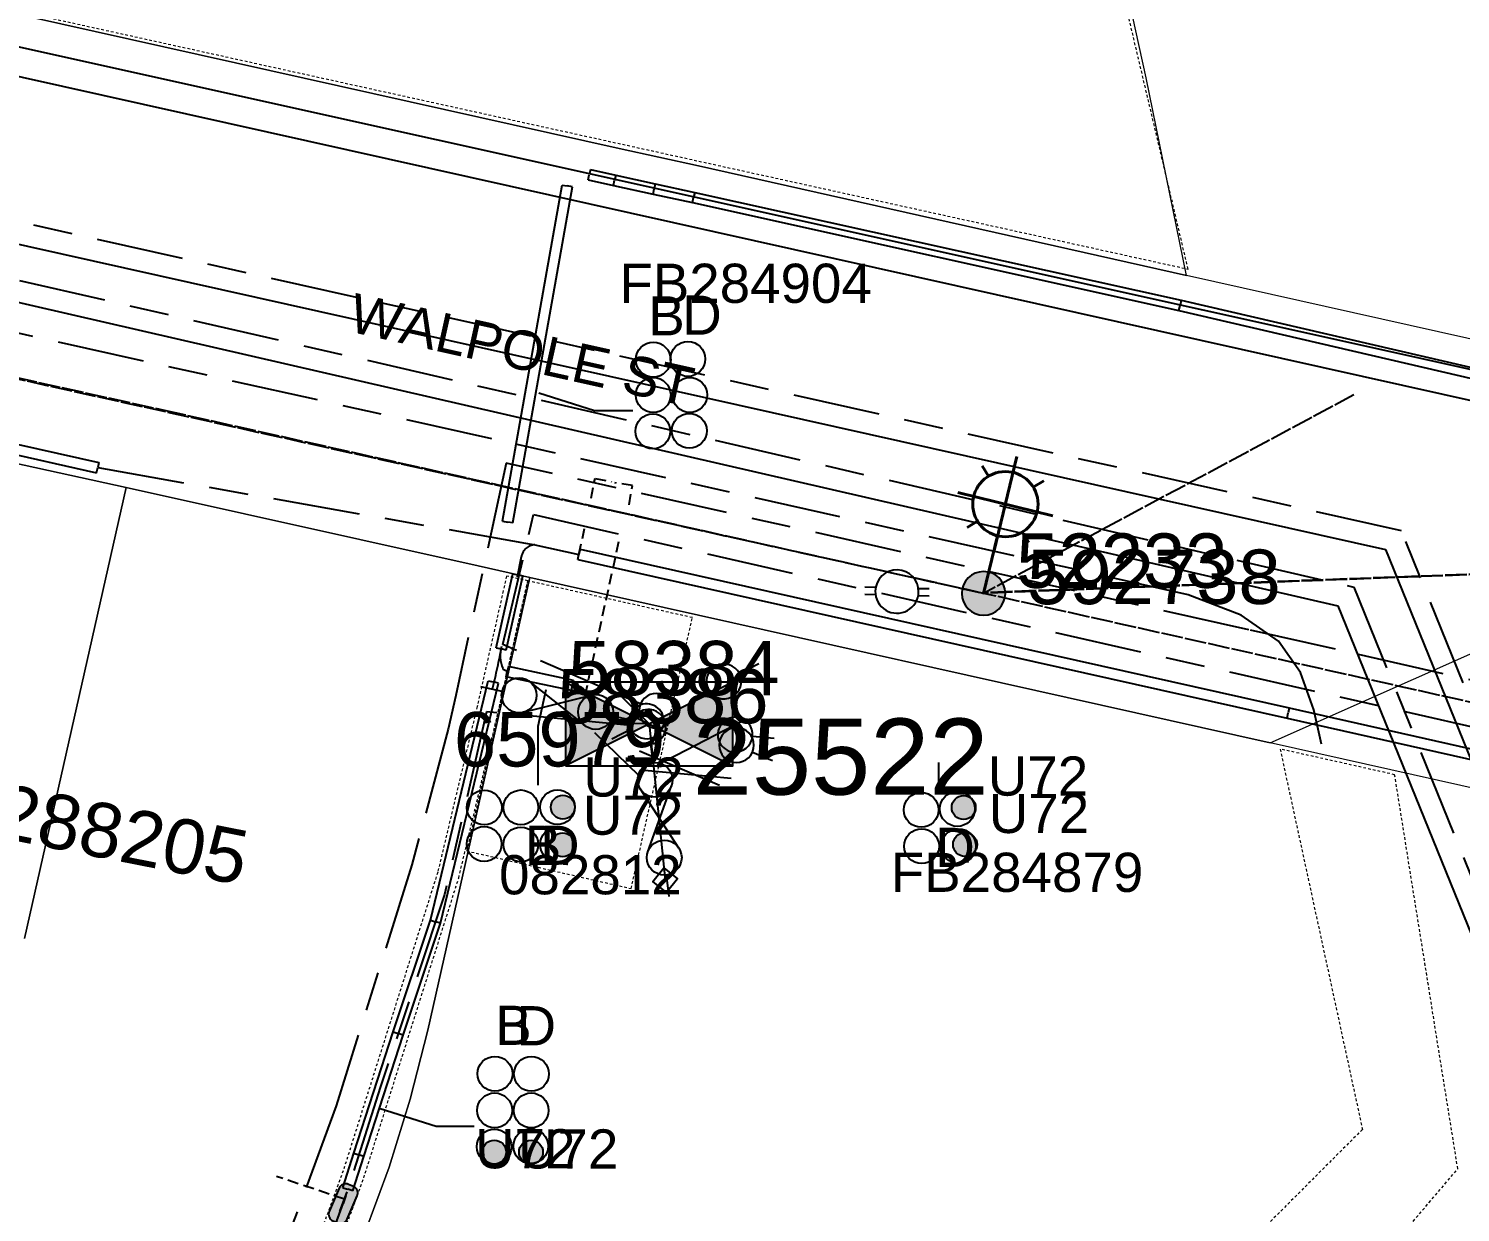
# Model space of a CAD drawing. Header units: metres. Extents: x 311347 to 316656, y 6252667 to 6255486.
# Drawn here: x 314756.3 to 314822.1, y 6254755.5 to 6254809.8 of the extents above; entities that cross this region are included whole.
import ezdxf
from ezdxf.enums import TextEntityAlignment as Align

# ---------------------------------------------------------------- set-up
doc = ezdxf.new("R2010")
doc.units = ezdxf.units.M
for name, pattern in [('Cable Exist OH', [1, 1, 0]), ('Cable Exist UG', [8.2, 4, -1.2, 1.8, -1.2]), ('DASHED', [0.75, 0.5, -0.25]), ('HIDDEN', [0.375, 0.25, -0.125]), ('HIDDEN2', [0.1875, 0.125, -0.0625])]:
    doc.linetypes.add(name, pattern=pattern)
doc.layers.get('0').update_dxf_attribs({"color": 6})
for name, color, linetype in [('_User_HV_Exist', 7, 'Continuous'), ('_User_LV_Exist', 7, 'Continuous'), ('Duct_SP_EXT', 7, 'Continuous'), ('Equip_HV_EXT', 7, 'Continuous'), ('Equip_LV_EXT', 7, 'Continuous'), ('Equip_SP_LV_EXT', 7, 'Continuous'), ('Equip_SP_SL_EXT', 7, 'Continuous'), ('Mains_HV_EXT', 7, 'Continuous'), ('Mains_LV_EXT', 7, 'Continuous'), ('Mains_SL_EXT', 7, 'Continuous'), ('Mains_TR_EXT', 7, 'Continuous'), ('Services_SP_EXT', 7, 'Continuous'), ('Sub_SP_EXT', 7, 'Continuous'), ('SupportsOH_SP_TR_HV_LV_SL_EXT', 7, 'Continuous'), ('SupportsUG_SP_LV_SL_EXT', 7, 'Continuous'), ('Trench_SP_EXT', 7, 'Continuous')]:
    doc.layers.add(name, color=color, linetype=linetype)
for name, color, linetype, lineweight in [('Cadastre Buildings_SP_EXT', 9, 'Continuous', 5), ('Cadastre Land Parcels_SP_EXT', 9, 'Continuous', 5), ('Cadastre Other Property_SP_EXT', 9, 'HIDDEN', 5), ('Cadastre Roads_SP_EXT', 7, 'Continuous', 5)]:
    doc.layers.add(name, color=color, linetype=linetype, lineweight=lineweight)
doc.layers.add('UNKNOWN_FEATURES', color=1, linetype='DASHED', plot=False)
doc.styles.add('COLUMN_LABEL', font='arial.ttf')
doc.styles.add('iecARIAL', font='arial.ttf', dxfattribs={"height": 2})
doc.styles.add('POLE_LABEL', font='arial.ttf')
doc.styles.get("Standard").update_dxf_attribs({"font": 'arial.ttf'})
doc.styles.add('SWITCH_LABEL', font='arial.ttf', dxfattribs={"height": 2.5})
doc.linetypes.add('Cable P UG', pattern='A,6,-0.5,["P",Standard,S=1.7,R=0,X=0.5,Y=-1],-2.9', length=9.4)

# ---------------------------------------------------------------- blocks, each defined once
blk = doc.blocks.new('SUB_PADMOUNT_EXT')
for points in [[(0, 0), (-3.84, 1.92), (-3.84, -1.92)], [(0, 0), (3.84, 1.92), (3.84, -1.92)]]:
    blk.add_hatch(color=256).paths.add_polyline_path(points)
for p, q in [((3.84, 1.92), (-3.84, -1.92)), ((-3.84, 1.92), (3.84, -1.92))]:
    blk.add_line(p, q)
blk.add_lwpolyline([(-3.84, -1.92), (3.84, -1.92), (3.84, 1.92), (-3.84, 1.92)], close=True)
for tag, height, flags, p in [('ASSET_NUM', 3.5, 8, (2, 2)), ('STREET_CODE', 0.2, 9, (1.5, 0)), ('OPERATING_VOLTAGE', 0.2, 9, (1.5, -0.6)), ('CONSTRUCTED_VOLTAGE', 0.2, 9, (1.5, -0.2)), ('NO_PHASES', 0.2, 9, (1.5, -0.4)), ('ORIENTATION', 0.2, 9, (1.5, -0.8)), ('OWNED_BY', 0.2, 9, (1.5, -1)), ('OPERATED_BY', 0.2, 9, (1.5, -1.2)), ('MAINTAINED_BY', 0.2, 9, (1.5, -1.4)), ('SECONDARY_VOLTAGE', 0.2, 9, (1.5, -1.6)), ('STATE', 0.2, 9, (1.5, -1.8)), ('PARENT', 0.2, 9, (1.5, -2)), ('SUBSTATION_TYPE', 0.2, 9, (1.5, -2.2)), ('USAGE', 0.2, 9, (1.5, -2.4)), ('LEGEND', 0.2, 9, (1.5, -2.6)), ('STREETNAME', 0.2, 9, (1.5, -3)), ('SUBURB', 0.2, 9, (1.5, -3.2)), ('LOCATION', 0.2, 9, (1.5, -2.8)), ('Z', 0.2, 1, (1.5, -3.6)), ('NOTES', 0.2, 9, (1.5, -3.4))]:
    blk.add_attdef(tag, text='', height=height, dxfattribs=dict(flags=flags)).set_placement(p, align=Align.MIDDLE_LEFT)
blk = doc.blocks.new('COLUMN_EXT')
blk.add_hatch(color=256).paths.add_polyline_path([(-1.485, 1.485), (-1.485, -1.485), (1.485, -1.485), (1.485, 1.485)])
blk.add_lwpolyline([(-1.485, -1.485), (1.485, -1.485), (1.485, 1.485), (-1.485, 1.485)], close=True)
for tag, height, style, flags, p in [('ASSET_NUM', 2.5, 'COLUMN_LABEL', 8, (2, 2)), ('STRUCTURE_PLANT_NUMBER', 0.2, 'POLE_LABEL', 9, (1.813, 0.031)), ('STREET_CODE', 0.2, 'COLUMN_LABEL', 9, (1.813, -0.2))]:
    blk.add_attdef(tag, text='', height=height, dxfattribs=dict(style=style, flags=flags)).set_placement(p, align=Align.MIDDLE_LEFT)
at = {"flags": 9}
for tag, p in [('OWNED_BY', (1.813, -0.6)), ('COLUMN_TYPE', (1.813, -0.4)), ('STATE', (1.813, -0.8)), ('USAGE', (1.813, -1)), ('LEGEND', (1.813, -1.2)), ('LOCATION', (1.813, -1.4)), ('STREETNAME', (1.813, -1.6)), ('SUBURB', (1.813, -1.8)), ('NOTES', (1.813, -2))]:
    blk.add_attdef(tag, text='', height=0.2, dxfattribs=at).set_placement(p, align=Align.MIDDLE_LEFT)
at = {"flags": 1}
blk.add_attdef('Z', (1.813, -2.351), '', height=0.2, dxfattribs=at)
blk = doc.blocks.new('DUCT_EXT')
blk.add_circle((0, 0.8), 0.8)
at = {"flags": 1}
blk.add_attdef('Z', (0, 0), '', height=0.2, dxfattribs=at)
at = {"flags": 9}
for tag, p in [('DUCT_CODE', (0, 0)), ('XSECT_TYPE', (0, -0.2)), ('STATE', (0, -0.6)), ('FB_REFERENCE', (0, -0.4)), ('NOTES', (0, -0.8))]:
    blk.add_attdef(tag, text='', height=0.2, dxfattribs=at).set_placement(p, align=Align.MIDDLE_LEFT)
blk = doc.blocks.new('LV_OH_LINKS_OPEN_EXT')
for p, q in [((-0.166, 4.966), (-0.166, 5.464)), ((0.166, 4.966), (0.166, 5.464)), ((-0.166, 3.002), (-0.166, 2.504)), ((0.166, 3.002), (0.166, 2.504))]:
    blk.add_line(p, q)
blk.add_lwpolyline([(0, 2.988, 1), (0, 4.98, 1)], format="xyb", close=True)
at = {"flags": 9}
for tag, p in [('ACTUAL_STATUS', (0, 0)), ('OPERATING_VOLTAGE', (0, -0.6)), ('CONSTRUCTED_VOLTAGE', (0, -0.2)), ('NO_PHASES', (0, -0.4)), ('ORIENTATION', (0, -0.8)), ('OWNED_BY', (0, -1)), ('STATE', (0, -1.2)), ('SWITCH_TYPE', (0, -1.4)), ('USAGE', (0, -1.6)), ('LEGEND', (0, -1.8)), ('NOTES', (0, -2))]:
    blk.add_attdef(tag, text='', height=0.2, dxfattribs=at).set_placement(p, align=Align.MIDDLE_LEFT)
at = {"flags": 1}
blk.add_attdef('Z', (0, 0), '', height=0.2, dxfattribs=at)
blk = doc.blocks.new('SL_LANTERN_EXT')
at = {"lineweight": 40}
for p, q in [((0, 1.968), (0, 6.468)), ((-1.459, 5.676), (-1.061, 5.278)), ((1.458, 5.676), (1.06, 5.278)), ((-2.25, 4.218), (2.25, 4.218)), ((-1.459, 2.759), (-1.061, 3.157)), ((0, 0), (0, 2.721)), ((1.458, 2.759), (1.06, 3.157))]:
    blk.add_line(p, q, dxfattribs=at)
blk.add_circle((0, 4.218), 1.5, dxfattribs=at)
at = {"style": 'iecARIAL', "flags": 8}
blk.add_attdef('ASSET_NUM', (1.5, 1.5), '', height=2.5, dxfattribs=at)
for tag, p, height, flags in [('CONSTRUCTED_VOLTAGE', (0.981, -0.653), 0.2, 9), ('CONTROL_TYPE', (0.981, -0.853), 0.2, 9), ('LANTERN_PURPOSE', (0.981, -1.053), 0.2, 9), ('LANTERN_TYPE', (0.981, -1.253), 0.2, 9), ('NO_PHASES', (0.981, -1.453), 0.2, 9), ('LNUMBER', (2.181, -3.253), 2.5, 8), ('OPERATING_VOLTAGE', (0.981, -1.653), 0.2, 9), ('ORIENTATION', (0.981, -1.853), 0.2, 9), ('OWNED_BY', (0.981, -2.053), 0.2, 9), ('STATE', (0.981, -2.253), 0.2, 9), ('CEXIST', (0.981, -2.653), 0.2, 9), ('USAGE', (0.981, -2.453), 0.2, 9), ('CNEW', (0.981, -2.853), 0.2, 9), ('CNUMBER', (0.981, -3.053), 0.2, 9), ('CREMOVE', (0.981, -3.253), 0.2, 9), ('CREPLACE', (0.981, -3.453), 0.2, 9), ('LKINGHEIGHT', (0.981, -3.653), 0.2, 9), ('LBRACKET', (0.981, -3.853), 0.2, 9), ('LBRACKETVOCAB', (0.981, -4.053), 0.2, 9), ('LCATEGORY', (0.981, -4.253), 0.2, 9), ('LCHARGE1', (0.981, -4.453), 0.2, 9), ('LCHARGE1PERCENT', (0.981, -4.653), 0.2, 9), ('LCHARGE2', (0.981, -4.853), 0.2, 9), ('LCHARGE2PERCENT', (0.981, -5.053), 0.2, 9), ('LCHARGE3', (0.981, -5.253), 0.2, 9), ('LCHARGE3PERCENT', (0.981, -5.453), 0.2, 9), ('LEXIST', (0.981, -5.653), 0.2, 9), ('LLAMP', (0.981, -5.853), 0.2, 9), ('LLAMPVOCAB', (0.981, -6.053), 0.2, 9), ('LMAST', (0.981, -6.253), 0.2, 9), ('LMASTVOCAB', (0.981, -6.453), 0.2, 9), ('LNEW', (0.981, -6.653), 0.2, 9), ('LANTNUMBER', (0.981, -6.853), 0.2, 9), ('LOUTREACH', (0.981, -7.253), 0.2, 9), ('LOUTREACHVOCAB', (0.981, -7.453), 0.2, 9), ('LRATECODE', (0.981, -7.653), 0.2, 9), ('LREMOVE', (0.981, -7.853), 0.2, 9), ('LREPLACE', (0.981, -8.053), 0.2, 9), ('LTYPE', (0.981, -8.253), 0.2, 9), ('LTYPEVOCAB', (0.981, -8.453), 0.2, 9), ('LEGEND', (0.981, -8.653), 0.2, 9), ('STREETNAME', (0.981, -9.253), 0.2, 9), ('LOCATION', (0.981, -8.853), 0.2, 9), ('NOTES', (0.981, -9.053), 0.2, 9), ('SUBURB', (0.981, -9.453), 0.2, 1)]:
    blk.add_attdef(tag, p, '', height=height, dxfattribs=dict(flags=flags))
blk = doc.blocks.new('CCP_EXT')
at = {"flags": 9}
for tag, p in [('OWNED_BY', (0, -1)), ('USAGE', (0, -1.2)), ('LEGEND', (0, -1.4)), ('STATE', (0, -1.8)), ('LIFE_SUPPORT', (0, -1.6)), ('NOTES', (0, -2))]:
    blk.add_attdef(tag, text='', height=0.2, dxfattribs=at).set_placement(p, align=Align.MIDDLE_LEFT)
blk.add_wipeout([(0, 0.566), (0.566, 0), (0, -0.566), (-0.566, 0)])
blk.add_lwpolyline([(-0.566, 0), (0, 0.566), (0.566, 0), (0, -0.566), (-0.566, 0)])
at = {"flags": 1}
blk.add_attdef('Z', (0, 0), '', height=0.2, dxfattribs=at)
at = {"flags": 9}
for tag, p in [('CCP_TYPE', (0, 0)), ('OPERATING_VOLTAGE', (0, -0.6)), ('CONSTRUCTED_VOLTAGE', (0, -0.2)), ('NO_PHASES', (0, -0.4)), ('ORIENTATION', (0, -0.8))]:
    blk.add_attdef(tag, text='', height=0.2, dxfattribs=at).set_placement(p, align=Align.MIDDLE_LEFT)
blk = doc.blocks.new('POLE_EXT')
blk.add_hatch(color=256).paths.add_polyline_path([(-1, 0, 1), (1, 0, 1)])
blk.add_lwpolyline([(-1, 0, 1), (1, 0, 1)], format="xyb", close=True)
for tag, height, flags, p in [('pNumber', 2.5, 8, (-17.84, 2.067)), ('OWNED_BY', 0.2, 9, (1.355, -0.4)), ('PARENT', 0.2, 9, (1.355, -0.6)), ('cLV', 0.2, 9, (1.355, -1.4)), ('SPECIAL_USE', 0.2, 9, (1.355, -0.8)), ('STATE', 0.2, 9, (1.355, -1)), ('USAGE', 0.2, 9, (1.355, -1.2)), ('cHV', 0.2, 9, (1.355, -2)), ('hDepth', 0.2, 9, (1.355, -1.6)), ('hDia', 0.2, 9, (1.355, -1.8)), ('LBRACKET', 0.2, 9, (1.355, -2.2)), ('LExisting', 0.2, 9, (1.355, -2.4)), ('LANTNUMBER', 0.2, 9, (1.355, -2.6)), ('cLinedev', 0.2, 9, (1.355, -3.4)), ('LOther', 0.2, 9, (1.355, -2.8)), ('LRemove', 0.2, 9, (1.355, -3)), ('LEGEND', 0.2, 9, (1.355, -3.2)), ('pExisting', 0.2, 9, (1.355, -3.8)), ('LOCATION', 0.2, 9, (1.355, -3.6)), ('PFNUMBER', 0.2, 9, (1.355, -4)), ('pFooting', 0.2, 9, (1.355, -4.4)), ('pNew', 0.2, 9, (1.355, -4.6)), ('NEWPFNUMBER', 0.2, 9, (1.355, -4.2)), ('pRelocate', 0.2, 9, (1.355, -5)), ('pRemove', 0.2, 9, (1.355, -5.2)), ('pReplace', 0.2, 9, (1.355, -5.4)), ('pStay', 0.2, 9, (1.355, -5.6)), ('pType', 0.2, 9, (1.355, -5.8)), ('cspan', 0.2, 9, (1.355, -6)), ('STREETNAME', 0.2, 9, (1.355, -6.2)), ('SUBURB', 0.2, 9, (1.355, -6.4)), ('NOTES', 0.2, 9, (1.355, -6.6)), ('OPERATED_BY', 0.2, 9, (1.355, -7.014)), ('MAINTAINED_BY', 0.2, 9, (1.355, -6.814))]:
    blk.add_attdef(tag, text='', height=height, dxfattribs=dict(flags=flags)).set_placement(p, align=Align.MIDDLE_LEFT)
at = {"style": 'POLE_LABEL'}
for tag, height, flags, p in [('ASSET_NUM', 2.5, 8, (2, 2)), ('STRUCTURE_PLANT_NUMBER', 0.2, 9, (1.355, 0.028)), ('STREET_CODE', 0.2, 9, (1.355, -0.2))]:
    blk.add_attdef(tag, text='', height=height, dxfattribs=dict(at, flags=flags)).set_placement(p, align=Align.MIDDLE_LEFT)
at = {"flags": 1}
blk.add_attdef('Z', (1.355, -7.328), '', height=0.2, dxfattribs=at)
blk = doc.blocks.new('HV_STJ_EXT')
h = blk.add_hatch(color=256)
edge = h.paths.add_edge_path()
edge.add_ellipse((-0.586, 0.131), major_axis=(0.226, 0.226), ratio=1, start_angle=44.99996, end_angle=135)
edge.add_line((-0.906, 0.131), (-0.906, -0.131))
edge.add_ellipse((-0.586, -0.131), major_axis=(0.226, 0.226), ratio=1, start_angle=134.99996, end_angle=225)
edge.add_line((-0.586, -0.451), (0.586, -0.451))
edge.add_ellipse((0.586, -0.131), major_axis=(-0.226, 0.226), ratio=1, start_angle=134.99996, end_angle=225)
edge.add_line((0.906, -0.131), (0.906, 0.131))
edge.add_ellipse((0.586, 0.131), major_axis=(-0.226, 0.226), ratio=1, start_angle=224.99996, end_angle=315)
edge.add_line((0.586, 0.451), (-0.586, 0.451))
blk.add_lwpolyline([(-0.906, 0.131), (-0.906, -0.131, 0.414214), (-0.586, -0.451), (0.586, -0.451, 0.414214), (0.906, -0.131), (0.906, 0.131, 0.414214), (0.586, 0.451), (-0.586, 0.451, 0.414214)], format="xyb", close=True)
for tag, flags, p in [('ORIENTATION', 9, (1.5, 0)), ('USAGE', 9, (1.5, -0.2)), ('LEGEND', 9, (1.5, -0.4)), ('NOTES', 9, (1.5, -0.6)), ('Z', 1, (1.5, -0.8))]:
    blk.add_attdef(tag, text='', height=0.2, dxfattribs=dict(flags=flags)).set_placement(p, align=Align.MIDDLE_LEFT)
blk = doc.blocks.new('LV_UG_DFUSE_CLOSED_EXT')
for points in [[(5.04, 0.726), (2.156, -0.717)], [(5.049, -0.707), (2.156, 0.717)], [(1, 0), (0, 0)], [(6.2, 0.013), (7.2, 0.013)]]:
    blk.add_lwpolyline(points)
for centre in [(1.8, 0), (5.4, 0.011)]:
    blk.add_circle(centre, 0.8)
at = {"flags": 9}
for tag, p in [('ACTUAL_STATUS', (0, 0)), ('OPERATING_VOLTAGE', (0, -0.6)), ('CONSTRUCTED_VOLTAGE', (0, -0.2)), ('NO_PHASES', (0, -0.4)), ('ORIENTATION', (0, -0.8)), ('STATE', (0, -1)), ('SWITCH_TYPE', (0, -1.2)), ('USAGE', (0, -1.4)), ('NOTES', (0, -1.6))]:
    blk.add_attdef(tag, text='', height=0.2, dxfattribs=at).set_placement(p, align=Align.MIDDLE_LEFT)
at = {"flags": 1}
blk.add_attdef('Z', (0, 0), '', height=0.2, dxfattribs=at)
blk = doc.blocks.new('SWG_HOLEC_SU_EXT')
blk.add_line((1.8, -2), (5.8, -2))
for points in [[(1.8, -0.8, 1), (1.8, 0.8, 1)], [(5.8, -0.8, 1), (5.8, 0.8, 1)]]:
    blk.add_lwpolyline(points, format="xyb", close=True)
for points in [[(1, 0), (0, 0)], [(6.6, 0), (7.6, 0)]]:
    blk.add_lwpolyline(points)
at = {"style": 'SWITCH_LABEL', "flags": 8}
blk.add_attdef('ASSET_NUM', text='', height=2.5, rotation=179.95437, dxfattribs=at).set_placement((-2.4, 0), align=Align.MIDDLE_LEFT)
at = {"flags": 1}
blk.add_attdef('Z', (0, 0), '', height=0.2, dxfattribs=at)
at = {"flags": 9}
for tag, p in [('ACTUAL_STATUS', (0, -0.4)), ('CONSTRUCTED_VOLTAGE', (0, -0.6)), ('OPERATING_VOLTAGE', (0, -1)), ('ORIENTATION', (0, -1.2)), ('OWNED_BY', (0, -1.4)), ('NO_PHASES', (0, -0.8)), ('STATE', (0, -1.8)), ('SWITCH_TYPE', (0, -2)), ('PARENT', (0, -1.6)), ('STREETNAME', (0, -2.6)), ('USAGE', (0, -2.2)), ('LOCATION', (0, -2.4)), ('SUBURB', (0, -2.8)), ('NOTES', (0, -3))]:
    blk.add_attdef(tag, text='', height=0.2, dxfattribs=at).set_placement(p, align=Align.MIDDLE_LEFT)
at = {"style": 'SWITCH_LABEL', "flags": 9}
blk.add_attdef('STREET_CODE', text='', height=0.2, dxfattribs=at).set_placement((0, -0.2), align=Align.MIDDLE_LEFT)
blk = doc.blocks.new('CABLE_LARGE_EXT')
h = blk.add_hatch(color=256)
edge = h.paths.add_edge_path()
edge.add_arc((0, 0.55), 0.55, 0, 360)
blk.add_circle((0, 0.55), 0.55)
at = {"flags": 1}
blk.add_attdef('Z', (0, 0), '', height=0.2, dxfattribs=at)
at = {"flags": 9}
for tag, p in [('COND_CODE', (0, 0)), ('XSECT_SIZE', (0, -0.6)), ('STATE', (0, -0.4)), ('FB_REFERENCE', (0, -0.2)), ('NOTES', (0, -0.8))]:
    blk.add_attdef(tag, text='', height=0.2, dxfattribs=at).set_placement(p, align=Align.MIDDLE_LEFT)

msp = doc.modelspace()

# ---------------------------------------------------------------- linework, layer by layer
at = {"layer": 'Cadastre Buildings_SP_EXT', "linetype": 'Continuous'}
msp.add_lwpolyline([(314756.141, 6254768.04), (314760.821, 6254788.771), (314760.821, 6254788.771), (314726.166, 6254796.345)], dxfattribs=at)
at = {"layer": 'Cadastre Land Parcels_SP_EXT', "linetype": 'Continuous'}
msp.add_lwpolyline([(314807.681, 6254807.58), (314805.96, 6254815.475), (314727.383, 6254832.321), (314723.977, 6254817.624), (314783.477, 6254804.343), (314785.298, 6254803.939), (314787.12, 6254803.537), (314809.544, 6254798.502), (314807.681, 6254807.58)], close=True, dxfattribs=at)
msp.add_lwpolyline([(314754.857, 6254730.524), (314757.274, 6254732.763), (314759.571, 6254735.123), (314761.74, 6254737.603), (314763.777, 6254740.191), (314765.675, 6254742.884), (314767.43, 6254745.672), (314767.774, 6254746.288), (314769.03, 6254748.531), (314770.476, 6254751.466), (314771.766, 6254754.473), (314772.897, 6254757.545), (314773.866, 6254760.668), (314774.67, 6254763.84), (314779.365, 6254784.627), (314776.989, 6254785.159), (314776.989, 6254785.159), (314760.821, 6254788.771), (314756.141, 6254768.04)], dxfattribs=at)
at = {"layer": 'Cadastre Other Property_SP_EXT', "linetype": 'HIDDEN2'}
for points in [[(314727.585, 6254832.272), (314724.297, 6254817.616), (314809.616, 6254798.799), (314805.729, 6254815.274), (314727.585, 6254832.272)], [(314746.914, 6254724.589), (314750.351, 6254726.915), (314767.78, 6254746.296), (314771.734, 6254757.052), (314776.095, 6254770.824), (314777.916, 6254778.475), (314779.27, 6254784.476), (314778.289, 6254784.696), (314778.142, 6254784.019), (314778.142, 6254784.019), (314776.942, 6254778.7), (314775.13, 6254771.091), (314770.788, 6254757.376), (314766.907, 6254746.822), (314749.689, 6254727.675), (314746.914, 6254724.589)], [(314822.008, 6254757.467), (314819.108, 6254775.572), (314813.843, 6254776.749), (314817.627, 6254759.276), (314792.947, 6254734.584), (314801.02, 6254732.761), (314822.008, 6254757.467)]]:
    msp.add_lwpolyline(points, close=True, dxfattribs=at)
at = {"layer": 'Cadastre Roads_SP_EXT', "linetype": 'Continuous'}
msp.add_lwpolyline([(314809.544, 6254798.502), (314787.12, 6254803.537), (314785.298, 6254803.939), (314783.477, 6254804.343), (314723.977, 6254817.624), (314717.886, 6254807.931), (314712.522, 6254799.395), (314716.895, 6254798.418), (314726.166, 6254796.345), (314760.821, 6254788.771), (314776.989, 6254785.159), (314779.365, 6254784.627), (314813.381, 6254777.036), (314826.564, 6254782.88), (314844.289, 6254790.737), (314809.544, 6254798.502)], close=True, dxfattribs=at)
at = {"layer": 'Duct_SP_EXT'}
for p, q in [((314782.149, 6254803.368), (314782.097, 6254803.134)), ((314782.149, 6254803.368), (314783.312, 6254803.112)), ((314778.114, 6254787.22), (314780.851, 6254802.659)), ((314778.587, 6254787.136), (314781.324, 6254802.575)), ((314780.851, 6254802.659), (314781.087, 6254802.617)), ((314781.324, 6254802.575), (314781.087, 6254802.617)), ((314782.046, 6254802.899), (314782.097, 6254803.134)), ((314782.046, 6254802.899), (314783.209, 6254802.643)), ((314783.209, 6254802.643), (314783.261, 6254802.878)), ((314783.209, 6254802.643), (314785.026, 6254802.246)), ((314783.312, 6254803.112), (314783.261, 6254802.878)), ((314783.312, 6254803.112), (314785.128, 6254802.715)), ((314785.026, 6254802.246), (314785.077, 6254802.48)), ((314785.128, 6254802.715), (314785.077, 6254802.48)), ((314785.128, 6254802.715), (314786.944, 6254802.319)), ((314785.026, 6254802.246), (314786.841, 6254801.85)), ((314786.841, 6254801.85), (314786.892, 6254802.085)), ((314786.841, 6254801.85), (314809.196, 6254796.896)), ((314786.944, 6254802.319), (314786.892, 6254802.085)), ((314786.944, 6254802.319), (314809.302, 6254797.364)), ((314809.302, 6254797.364), (314809.249, 6254797.13)), ((314809.302, 6254797.364), (314844.73, 6254789.144)), ((314809.196, 6254796.896), (314809.249, 6254797.13)), ((314809.196, 6254796.896), (314844.622, 6254788.677)), ((314731.373, 6254796.21), (314759.559, 6254789.911)), ((314731.269, 6254795.741), (314759.454, 6254789.442)), ((314759.454, 6254789.442), (314759.507, 6254789.677)), ((314759.559, 6254789.911), (314759.507, 6254789.677)), ((314778.114, 6254787.22), (314778.35, 6254787.178)), ((314778.587, 6254787.136), (314778.35, 6254787.178)), ((314781.571, 6254785.458), (314781.623, 6254785.692)), ((314781.571, 6254785.458), (314814.161, 6254778.175)), ((314781.676, 6254785.926), (314781.623, 6254785.692)), ((314781.676, 6254785.926), (314814.266, 6254778.643)), ((314777.811, 6254781.403), (314778.58, 6254784.803)), ((314778.58, 6254784.803), (314778.814, 6254784.75)), ((314779.048, 6254784.697), (314778.814, 6254784.75)), ((314778.279, 6254781.297), (314779.048, 6254784.697)), ((314777.811, 6254781.403), (314778.045, 6254781.35)), ((314778.279, 6254781.297), (314778.045, 6254781.35)), ((314778.277, 6254780.072), (314778.327, 6254780.307)), ((314778.377, 6254780.541), (314778.327, 6254780.307)), ((314781.374, 6254779.902), (314778.377, 6254780.541)), ((314774.798, 6254768.885), (314777.45, 6254779.887)), ((314775.26, 6254768.753), (314777.917, 6254779.774)), ((314777.45, 6254779.887), (314777.683, 6254779.83)), ((314777.917, 6254779.774), (314777.683, 6254779.83)), ((314781.274, 6254779.432), (314778.277, 6254780.072)), ((314781.274, 6254779.432), (314781.324, 6254779.667)), ((314781.374, 6254779.902), (314781.324, 6254779.667)), ((314814.161, 6254778.175), (314814.214, 6254778.409)), ((314814.161, 6254778.175), (314841.303, 6254772.055)), ((314814.266, 6254778.643), (314814.214, 6254778.409)), ((314814.266, 6254778.643), (314841.409, 6254772.523)), ((314773.086, 6254763.76), (314774.798, 6254768.885)), ((314773.542, 6254763.609), (314775.26, 6254768.753)), ((314774.798, 6254768.885), (314775.029, 6254768.819)), ((314775.26, 6254768.753), (314775.029, 6254768.819)), ((314771.273, 6254758.182), (314773.086, 6254763.76)), ((314773.086, 6254763.76), (314773.314, 6254763.684)), ((314773.542, 6254763.609), (314773.314, 6254763.684)), ((314771.73, 6254758.035), (314773.542, 6254763.609)), ((314770.77, 6254756.599), (314771.273, 6254758.182)), ((314771.227, 6254756.453), (314771.73, 6254758.035)), ((314771.273, 6254758.182), (314771.502, 6254758.109)), ((314771.73, 6254758.035), (314771.502, 6254758.109)), ((314770.77, 6254756.599), (314770.998, 6254756.526)), ((314771.227, 6254756.453), (314770.998, 6254756.526))]:
    msp.add_line(p, q, dxfattribs=at)
for points in [[(314784.095, 6254792.279), (314782.341, 6254792.279), (314779.773, 6254793.092)], [(314779.741, 6254775.085), (314779.741, 6254777.795), (314780.111, 6254779.485)], [(314798.153, 6254774.861), (314798.153, 6254776.124)], [(314776.808, 6254759.415), (314775.053, 6254759.415), (314772.486, 6254760.228)]]:
    msp.add_lwpolyline(points, dxfattribs=at)
at = {"layer": 'Mains_HV_EXT', "linetype": 'Cable P UG'}
for points in [[(314943.941, 6254872.42), (314943.249, 6254871.897), (314932.582, 6254863.277), (314923.004, 6254855.562), (314914.629, 6254848.792), (314905.638, 6254841.527), (314856.053, 6254794.324), (314855.177, 6254793.597), (314855.177, 6254793.597), (314854.051, 6254792.527), (314845.539, 6254789.085), (314845.539, 6254789.085), (314704.593, 6254820.395), (314705.403, 6254824.311)], [(314899.044, 6254820.135), (314897.096, 6254818.473), (314890.817, 6254812.979), (314889.774, 6254812.002), (314864.7, 6254788.388), (314862.825, 6254786.608), (314861.514, 6254785.131), (314860.276, 6254785.334), (314843.724, 6254788.049), (314843.724, 6254788.049), (314703.854, 6254819.252), (314703.854, 6254819.252), (314704.868, 6254824.285)]]:
    msp.add_lwpolyline(points, dxfattribs=at)
at = {"layer": 'Mains_HV_EXT', "linetype": 'Cable Exist UG'}
for points in [[(314784.85, 6254777.902), (314783.534, 6254779.217), (314778.122, 6254781.548), (314779.526, 6254787.525), (314838.444, 6254774.203), (314838.444, 6254774.203), (314849.766, 6254784.851)], [(314733.216, 6254715.766), (314735.023, 6254716.209), (314732.388, 6254720.692), (314732.388, 6254720.692), (314737.971, 6254723.367), (314744.491, 6254726.287), (314747.759, 6254725.149), (314752.428, 6254729.927), (314756.187, 6254734.055), (314759.853, 6254738.214), (314764.72, 6254743.512), (314767.492, 6254746.87), (314770.788, 6254755.865)]]:
    msp.add_lwpolyline(points, dxfattribs=at)
at = {"layer": 'Mains_LV_EXT', "linetype": 'Cable Exist OH'}
for points in [[(314712.743, 6254803.296), (314762.565, 6254792.317), (314800.218, 6254783.902)], [(314849.904, 6254785.803), (314800.221, 6254783.936)]]:
    msp.add_lwpolyline(points, dxfattribs=at)
at = {"layer": 'Mains_SL_EXT', "linetype": 'Cable Exist OH'}
for points in [[(314800.218, 6254783.902), (314712.743, 6254803.296)], [(314817.234, 6254793.019), (314800.218, 6254783.902)], [(314849.904, 6254785.803), (314800.218, 6254783.902)], [(314825.479, 6254778.255), (314800.218, 6254783.902)]]:
    msp.add_lwpolyline(points, dxfattribs=at)
at = {"layer": 'Mains_TR_EXT', "linetype": 'Cable Exist UG'}
msp.add_lwpolyline([(314815.74, 6254776.968), (314815.392, 6254778.552), (314814.787, 6254780.273), (314813.767, 6254781.712), (314812.053, 6254782.904), (314809.622, 6254783.841), (314666.179, 6254815.902), (314663.716, 6254817.242), (314662.584, 6254818.911), (314662.389, 6254821.4), (314663.682, 6254827.276)], dxfattribs=at)
at = {"layer": 'Trench_SP_EXT', "linetype": 'Cable Exist UG'}
for points in [[(314759.507, 6254789.677), (314779.6, 6254786.133)], [(314782.339, 6254777.51), (314784.379, 6254775.53)], [(314770.626, 6254755.5), (314770.962, 6254756.41)]]:
    msp.add_lwpolyline(points, dxfattribs=at)
for points in [[(314778.794, 6254784.663), (314778.975, 6254785.592), (314778.975, 6254785.592, -0.345794), (314779.6, 6254786.133), (314779.6, 6254786.133), (314781.623, 6254785.692)], [(314778.074, 6254781.481, -0.016713), (314777.65, 6254779.511)], [(314778.327, 6254780.307), (314778.141, 6254780.408), (314778.141, 6254780.408, -0.174457), (314778.045, 6254781.35)], [(314781.324, 6254779.667), (314781.603, 6254779.623), (314781.603, 6254779.623, -0.467111), (314781.904, 6254779.201)]]:
    msp.add_lwpolyline(points, format="xyb", dxfattribs=at)
at = {"layer": 'UNKNOWN_FEATURES'}
for points in [[(314782.181, 6254788.267), (314782.359, 6254789.184), (314783.12, 6254789.032)], [(314783.929, 6254787.965), (314784.081, 6254788.855), (314783.271, 6254788.981)], [(314781.623, 6254785.692), (314781.878, 6254786.884)], [(314781.904, 6254779.201), (314783.499, 6254786.453)], [(314770.853, 6254756.068), (314767.723, 6254757.115)]]:
    msp.add_lwpolyline(points, dxfattribs=at)

# ---------------------------------------------------------------- block references
at = {"layer": 'Duct_SP_EXT'}
for name, p in [('DUCT_EXT', (314785.037, 6254793.837)), ('DUCT_EXT', (314786.628, 6254793.87)), ('DUCT_EXT', (314785.037, 6254792.214)), ('DUCT_EXT', (314786.715, 6254792.214)), ('DUCT_EXT', (314785.017, 6254790.546)), ('DUCT_EXT', (314786.693, 6254790.569)), ('DUCT_EXT', (314797.351, 6254773.154)), ('DUCT_EXT', (314799.012, 6254773.198)), ('DUCT_EXT', (314797.369, 6254771.486)), ('DUCT_EXT', (314799.067, 6254771.486)), ('CABLE_LARGE_EXT', (314799.364, 6254771.812)), ('DUCT_EXT', (314777.762, 6254761.033)), ('DUCT_EXT', (314779.436, 6254761.026)), ('DUCT_EXT', (314777.749, 6254759.35)), ('DUCT_EXT', (314779.428, 6254759.35)), ('DUCT_EXT', (314777.73, 6254757.683)), ('DUCT_EXT', (314779.406, 6254757.705)), ('CABLE_LARGE_EXT', (314777.73, 6254757.683)), ('CABLE_LARGE_EXT', (314779.419, 6254757.678))]:
    msp.add_blockref(name, p, dxfattribs=at)
for name, p, rotation in [('DUCT_EXT', (314778.071, 6254774.062), 90), ('DUCT_EXT', (314779.753, 6254774.069), 90), ('DUCT_EXT', (314781.434, 6254774.081), 90), ('CABLE_LARGE_EXT', (314781.434, 6254774.081), 90), ('CABLE_LARGE_EXT', (314799.85, 6254774.061), 89.96640860748614), ('DUCT_EXT', (314778.065, 6254772.388), 90), ('DUCT_EXT', (314779.753, 6254772.368), 90), ('DUCT_EXT', (314781.439, 6254772.365), 90), ('CABLE_LARGE_EXT', (314781.42, 6254772.349), 90)]:
    msp.add_blockref(name, p, dxfattribs=dict(at, rotation=rotation))
at = {"layer": 'Equip_HV_EXT'}
ref = msp.add_blockref('SWG_HOLEC_SU_EXT', (314783.534, 6254779.217), dxfattribs=dict(at, rotation=336.7591357218149))
ref.add_attrib('ASSET_NUM', '58384', dxfattribs={"layer": '0', "height": 2.5, "style": 'SWITCH_LABEL'}).set_placement((314781.135, 6254780.467), align=Align.MIDDLE_LEFT)
ref = msp.add_blockref('SWG_HOLEC_SU_EXT', (314783.128, 6254777.198), dxfattribs=dict(at, rotation=27.29476027772683))
ref.add_attrib('ASSET_NUM', '65979', dxfattribs={"layer": '0', "height": 2.5, "style": 'SWITCH_LABEL'}).set_placement((314780.729, 6254778.448), align=Align.TOP_CENTER)
ref = msp.add_blockref('SWG_HOLEC_SU_EXT', (314783.023, 6254777.928), dxfattribs=dict(at, rotation=354.8516070397189))
ref.add_attrib('ASSET_NUM', '58386', dxfattribs={"layer": '0', "height": 2.5, "style": 'SWITCH_LABEL'}).set_placement((314780.624, 6254779.178), align=Align.MIDDLE_LEFT)
at = {"layer": 'Equip_HV_EXT', "rotation": 246.8296670239795}
msp.add_blockref('HV_STJ_EXT', (314770.788, 6254755.865), dxfattribs=at)
at = {"layer": 'Equip_LV_EXT', "rotation": 167.5682752329111}
msp.add_blockref('LV_UG_DFUSE_CLOSED_EXT', (314784.145, 6254778.066), dxfattribs=at)
at = {"layer": 'Equip_SP_LV_EXT', "rotation": 88.79894276993733}
msp.add_blockref('LV_OH_LINKS_OPEN_EXT', (314800.218, 6254783.902), dxfattribs=at)
at = {"layer": 'Equip_SP_SL_EXT'}
ref = msp.add_blockref('SL_LANTERN_EXT', (314800.218, 6254783.902), dxfattribs=dict(at, rotation=346.2812804447511))
ref.add_attrib('ASSET_NUM', '52233', dxfattribs={"layer": '0', "height": 2.5, "rotation": 0.02394, "style": 'iecARIAL'}).set_placement((314801.718, 6254785.402), align=Align.MIDDLE_LEFT)
at = {"layer": 'Services_SP_EXT', "rotation": 95.81796801353612}
msp.add_blockref('CCP_EXT', (314785.581, 6254770.724), dxfattribs=at)
at = {"layer": 'Sub_SP_EXT'}
ref = msp.add_blockref('SUB_PADMOUNT_EXT', (314784.85, 6254777.902), dxfattribs=at)
ref.add_attrib('ASSET_NUM', '25522', dxfattribs={"layer": '0', "height": 3.5}).set_placement((314786.85, 6254778.152), align=Align.TOP_LEFT)
at = {"layer": 'SupportsOH_SP_TR_HV_LV_SL_EXT'}
ref = msp.add_blockref('POLE_EXT', (314800.218, 6254783.902), dxfattribs=at)
ref.add_attrib('ASSET_NUM', '592738', dxfattribs={"layer": '0', "height": 2.5, "rotation": 0.0589, "style": 'POLE_LABEL'}).set_placement((314802.218, 6254784.652), align=Align.MIDDLE_LEFT)
at = {"layer": 'SupportsUG_SP_LV_SL_EXT'}
ref = msp.add_blockref('COLUMN_EXT', (314753.164, 6254774.439), dxfattribs=dict(at, rotation=355.2805857082859))
ref.add_attrib('ASSET_NUM', '288205', dxfattribs={"layer": '0', "height": 2.5, "rotation": 348.85925, "style": 'COLUMN_LABEL'}).set_placement((314755.164, 6254775.189), align=Align.TOP_LEFT)

# ---------------------------------------------------------------- texts
at = {"layer": 'Cadastre Roads_SP_EXT'}
msp.add_text('WALPOLE ST', height=1.8, rotation=347.48586, dxfattribs=at).set_placement((314770.953, 6254795.95))
at = {"layer": 'Duct_SP_EXT'}
for s, p in [('FB284904', (314783.478, 6254797.246)), ('B', (314784.809, 6254795.752)), ('D', (314786.368, 6254795.785)), ('U72', (314781.828, 6254774.565)), ('U72', (314800.412, 6254774.609)), ('U72', (314781.802, 6254772.814)), ('U72', (314800.457, 6254772.892)), ('B', (314779.137, 6254771.425)), ('D', (314779.834, 6254771.43)), ('D', (314797.999, 6254771.337)), ('FB284879', (314795.953, 6254770.187)), ('B', (314777.775, 6254763.158)), ('D', (314778.753, 6254763.139)), ('U72', (314776.852, 6254757.488)), ('U72', (314778.819, 6254757.478))]:
    msp.add_text(s, height=1.8, dxfattribs=at).set_placement(p)

# ---------------------------------------------------------------- next in the draw order: linework, layer by layer
at = {"layer": '_User_HV_Exist', "linetype": 'Cable P UG'}
for points in [[(313424.319, 6254638.259), (313454.949, 6254774.829), (313702.009, 6254721.41), (313714.382, 6254775.883), (314243.951, 6254657.3), (314296.947, 6254898.392), (314658.742, 6254816.967), (314668.502, 6254819.458), (314818.69, 6254785.912), (314833.563, 6254749.259), (314827.416, 6254696.168), (314925.156, 6254660.08)], [(313427.389, 6254637.643), (313428.259, 6254641.519), (313457.352, 6254771.092), (313704.474, 6254717.843), (313716.565, 6254772.22), (314246.209, 6254653.891), (314299.833, 6254895.619), (314658.736, 6254814.961), (314668.026, 6254817.451), (314816.502, 6254783.328), (314830.509, 6254748.805), (314824.16, 6254694.143), (314904.645, 6254664.438), (314917.358, 6254659.746), (314919.606, 6254658.916), (314921.37, 6254658.265)]]:
    msp.add_lwpolyline(points, dxfattribs=at)
at = {"layer": '_User_LV_Exist', "linetype": 'Cable Exist UG'}
msp.add_lwpolyline([(313426.413, 6254637.862), (313427.284, 6254641.738), (313427.284, 6254641.738), (313456.594, 6254772.279), (313703.714, 6254719.029), (313715.806, 6254773.415), (314247.493, 6254654.547), (314301.117, 6254896.383), (314658.715, 6254815.99), (314668.005, 6254818.48), (314817.232, 6254784.19), (314831.532, 6254748.944), (314825.244, 6254694.809), (314904.991, 6254665.376)], dxfattribs=at)
at = {"layer": 'Cadastre Buildings_SP_EXT', "linetype": 'Continuous'}
msp.add_lwpolyline([(314840.978, 6254770.871), (314813.381, 6254777.036), (314779.365, 6254784.627), (314774.67, 6254763.839), (314773.866, 6254760.668), (314772.897, 6254757.545), (314771.766, 6254754.473)], dxfattribs=at)
at = {"layer": 'Cadastre Other Property_SP_EXT', "linetype": 'HIDDEN2'}
msp.add_lwpolyline([(314779.27, 6254784.476), (314776.463, 6254772.07), (314784.018, 6254770.34), (314786.833, 6254782.786), (314779.27, 6254784.476)], close=True, dxfattribs=at)
at = {"layer": 'Mains_HV_EXT', "linetype": 'Cable Exist UG'}
for points in [[(314908.181, 6254851.94), (314906.332, 6254851.159), (314909.347, 6254843.231), (314909.347, 6254843.231), (314906.299, 6254840.767), (314854.989, 6254792.005), (314837.333, 6254776.579), (314837.333, 6254776.579), (314816.391, 6254781.332), (314812.408, 6254782.222), (314812.408, 6254782.222), (314778.279, 6254789.884), (314775.958, 6254779.215), (314775.958, 6254779.215), (314775.614, 6254777.66), (314773.941, 6254771.425), (314770.464, 6254760.365), (314768.58, 6254755.24), (314765.629, 6254747.834), (314768.666, 6254744.166)], [(314784.85, 6254777.902), (314783.023, 6254777.928), (314777.373, 6254778.46), (314775.448, 6254770.075), (314772.483, 6254761.194), (314770.788, 6254755.865)]]:
    msp.add_lwpolyline(points, dxfattribs=at)
at = {"layer": 'Mains_TR_EXT', "linetype": 'Cable Exist UG'}
msp.add_lwpolyline([(315677.17, 6254292.036), (315131.503, 6254373.201), (315102.644, 6254371.716), (315042.243, 6254390.29), (315034.76, 6254392.735), (314854.433, 6254453.066), (314921.045, 6254651.024), (314923.567, 6254658.521), (314921.701, 6254662.379), (314906.167, 6254668.121), (314828.5, 6254696.834), (314834.586, 6254749.398), (314819.42, 6254786.774), (314668.486, 6254820.486), (314658.728, 6254817.996), (314298.23, 6254899.158)], dxfattribs=at)
at = {"layer": 'Services_SP_EXT'}
msp.add_lwpolyline([(314784.85, 6254777.902), (314785.581, 6254770.724)], dxfattribs=at)

# ---------------------------------------------------------------- next in the draw order: block references
at = {"layer": 'Equip_LV_EXT', "rotation": 276.5798906602672}
msp.add_blockref('LV_UG_DFUSE_CLOSED_EXT', (314784.913, 6254777.125), dxfattribs=at)

# ---------------------------------------------------------------- next in the draw order: texts
at = {"layer": 'Cadastre Other Property_SP_EXT'}
msp.add_text('082812', height=1.8, dxfattribs=at).set_placement((314777.949, 6254770.076))

doc.saveas('drawing.dxf')
